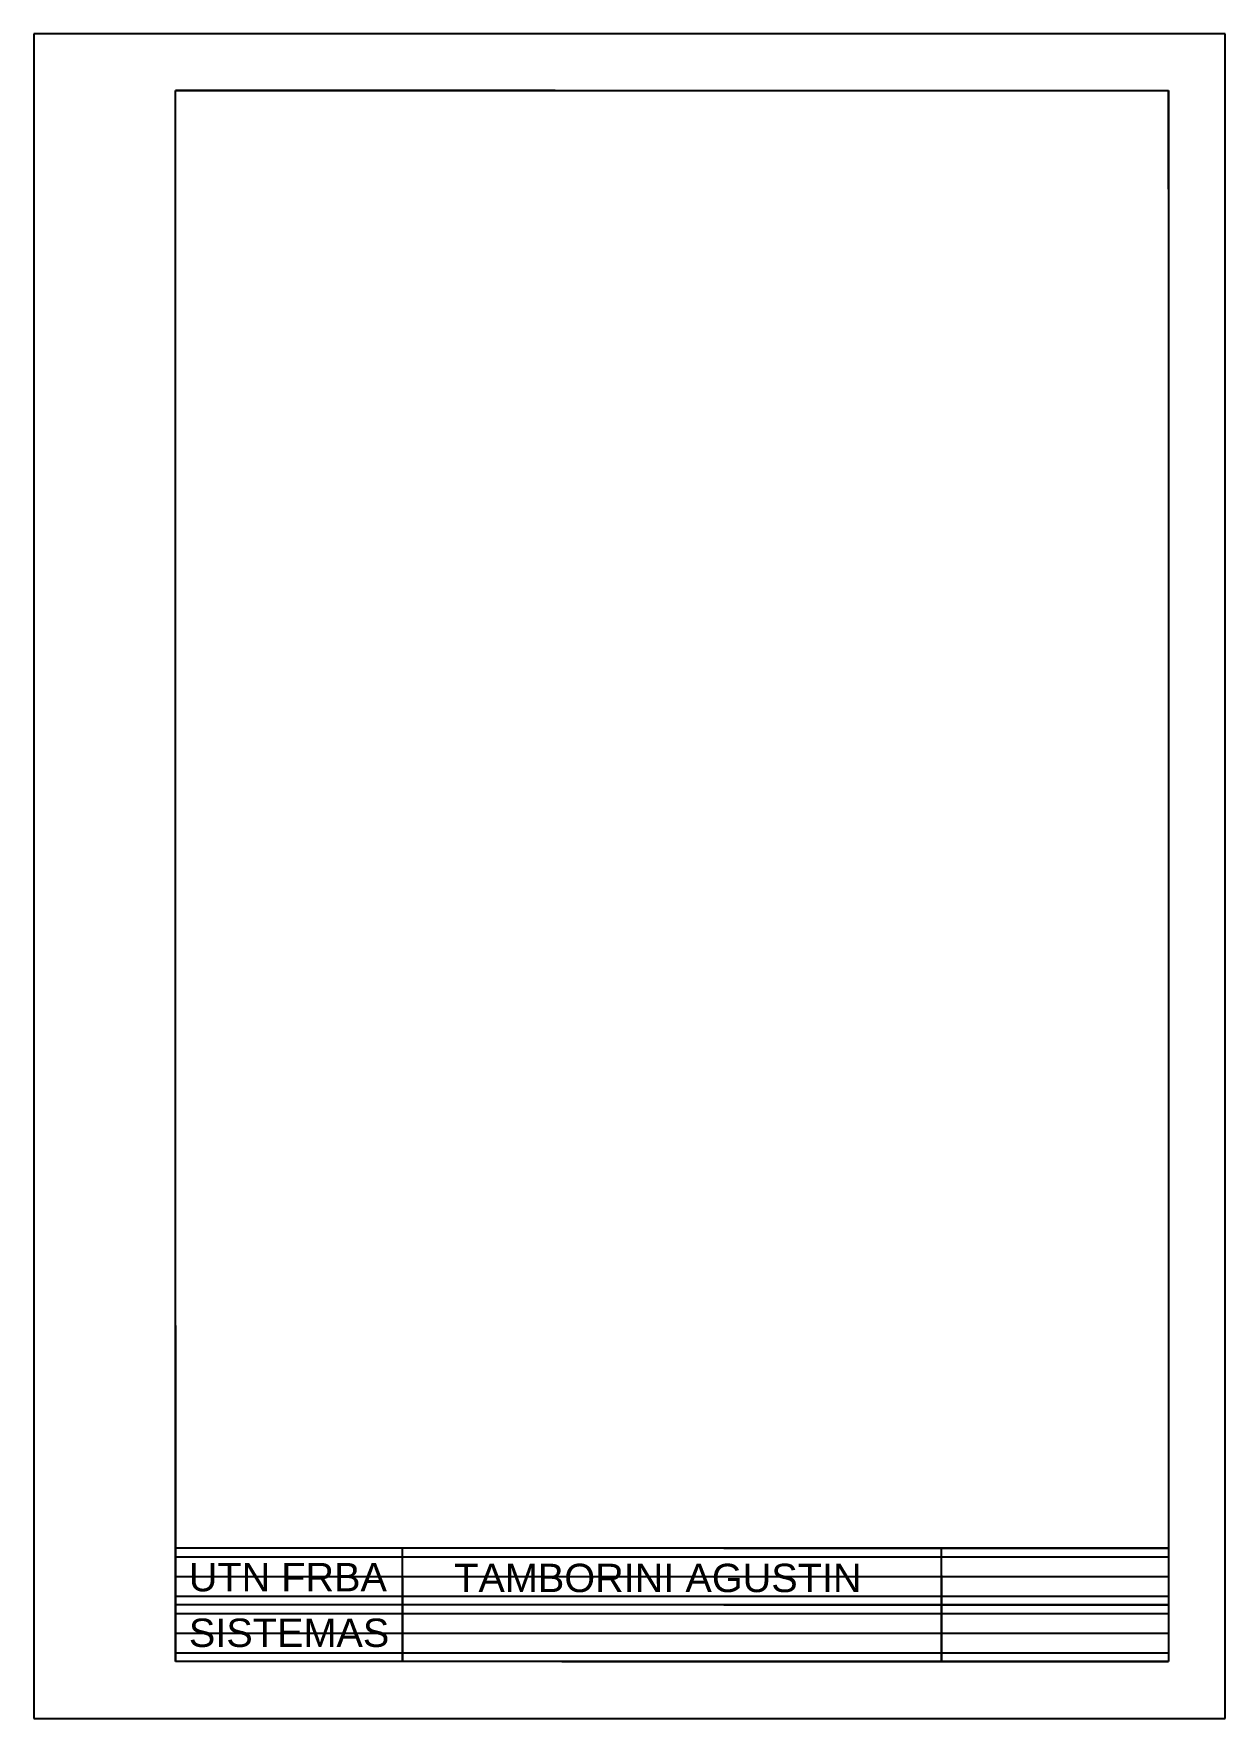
# Model space of a CAD drawing. Header units: millimetres. Extents: x 2508 to 2718, y 2211 to 2508.
import ezdxf

# ---------------------------------------------------------------- set-up
doc = ezdxf.new("R2010")
doc.units = ezdxf.units.MM
doc.layers.add('Rotulo', color=250, linetype='Continuous', lineweight=25)
doc.layers.add('Rotulo - Finas', color=61, linetype='Continuous', plot=False)
doc.styles.get("Standard").update_dxf_attribs({"font": 'arial.ttf'})

msp = doc.modelspace()

# ---------------------------------------------------------------- linework, layer by layer
at = {"layer": 'Rotulo'}
for p, q in [((2508.19, 2507.72), (2508.19, 2210.72)), ((2718.19, 2507.72), (2508.19, 2507.72)), ((2718.19, 2210.72), (2718.19, 2507.72)), ((2600.06, 2497.72), (2533.19, 2497.72)), ((2533.19, 2497.72), (2708.19, 2497.72)), ((2533.19, 2220.72), (2533.19, 2497.72)), ((2708.19, 2480.31), (2708.19, 2497.72)), ((2708.19, 2497.72), (2708.19, 2220.72)), ((2533.19, 2279.95), (2533.19, 2220.72)), ((2708.19, 2240.72), (2533.19, 2240.72)), ((2573.19, 2220.72), (2573.19, 2240.72)), ((2629.84, 2240.72), (2708.19, 2240.72)), ((2668.19, 2220.72), (2668.19, 2240.72)), ((2573.19, 2235.45), (2573.19, 2220.72)), ((2668.19, 2235.91), (2668.19, 2220.72)), ((2708.19, 2230.72), (2533.19, 2230.72)), ((2629.84, 2230.72), (2708.19, 2230.72)), ((2708.19, 2220.72), (2533.19, 2220.72)), ((2601.27, 2220.72), (2708.19, 2220.72)), ((2508.19, 2210.72), (2718.19, 2210.72))]:
    msp.add_line(p, q, dxfattribs=at)
at = {"layer": 'Rotulo - Finas'}
for p, q in [((2533.19, 2239.22), (2708.19, 2239.22)), ((2533.19, 2235.72), (2708.19, 2235.72)), ((2708.19, 2232.22), (2533.19, 2232.22)), ((2533.19, 2229.22), (2708.19, 2229.22)), ((2533.19, 2225.72), (2708.19, 2225.72)), ((2708.19, 2222.22), (2533.19, 2222.22))]:
    msp.add_line(p, q, dxfattribs=at)

# ---------------------------------------------------------------- texts
at = {"layer": 'Rotulo', "char_height": 5, "attachment_point": 5}
for s, width, insert in [('UTN FRBA', 39.903, (2552.98, 2235.58)), ('TAMBORINI AGUSTIN', 95, (2618.19, 2235.44)), ('SISTEMAS', 39.903, (2553.2, 2225.77))]:
    msp.add_mtext_dynamic_manual_height_columns(s, width=width, gutter_width=12.5, heights=[0], dxfattribs=dict(at, insert=insert))

doc.saveas('drawing.dxf')
